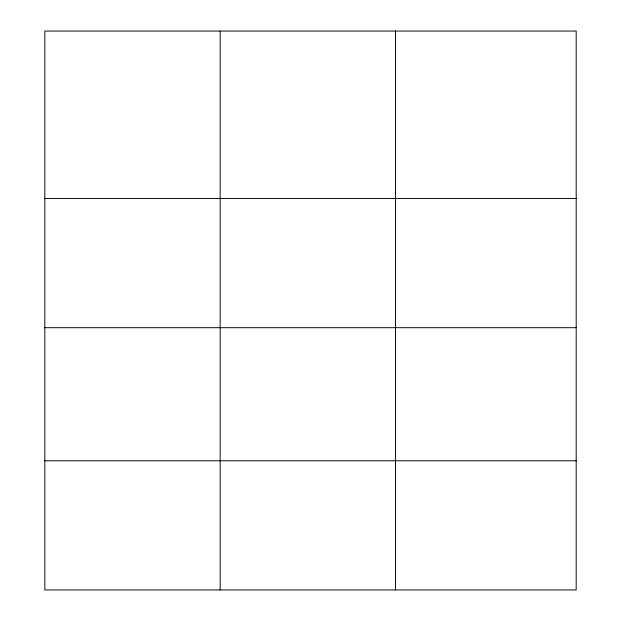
<?xml version="1.0" encoding="UTF-8"?>
<svg xmlns="http://www.w3.org/2000/svg" width="621" height="621" viewBox="0 0 621 621"><rect width="100%" height="100%" fill="white"/><g stroke="black" fill="none" stroke-linecap="round" stroke-linejoin="round"><path stroke-width="0.93" d="M576.187 327.686L576.187 31.05L44.813 31.05L44.813 589.95L576.187 589.95L576.187 327.686L44.813 327.686M44.813 198.51L576.187 198.51M44.813 460.774L576.187 460.774M395.523 31.05L395.523 589.95M220.168 31.05L220.168 589.95"/></g></svg>
